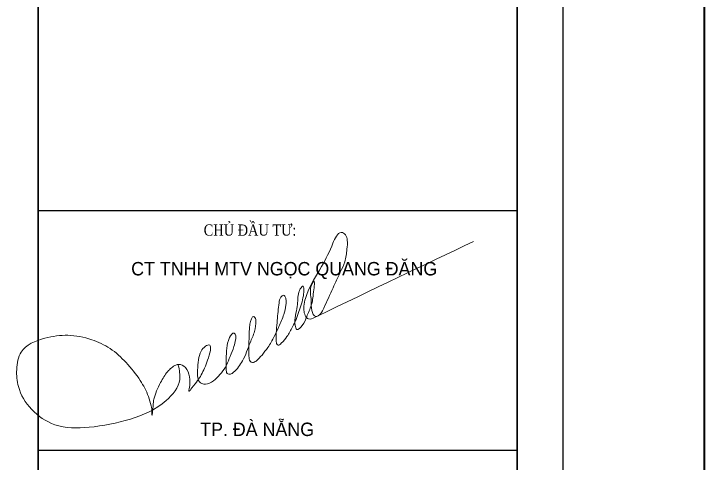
# Model space of a CAD drawing. Header units: millimetres. Extents: x 886808 to 1650903, y -1008069 to 230892.
# Drawn here: x 1061342 to 1078332, y -355476 to -344408 of the extents above; entities that cross this region are included whole.
import ezdxf

# ---------------------------------------------------------------- set-up
doc = ezdxf.new("R2010")
doc.units = ezdxf.units.MM
for name, color, linetype, lineweight in [('01- NET TUONG- 242', 242, 'Continuous', 40), ('A-Wall', 113, 'Continuous', 30), ('G-ANNO-TTLB', 6, 'Continuous', 18), ('Text', 250, 'Continuous', 25)]:
    doc.layers.add(name, color=color, linetype=linetype, lineweight=lineweight)
doc.layers.add('CUA', color=75, linetype='Continuous')
doc.layers.add('TUONG', color=1, linetype='Continuous')
doc.styles.add('TEXT', font='arial.ttf')
doc.styles.add('VNTIMEH', font='vntimeh.shx', dxfattribs={"width": 0.85, "bigfont": 'vns.shx'})

# ---------------------------------------------------------------- blocks, each defined once
blk = doc.blocks.new('A$C083B0C5E')
at = {"layer": 'G-ANNO-TTLB', "lineweight": 9, "transparency": 33554636}
blk.add_spline([(9947, 3851), (10040, 2981), (9201, 1680), (6997, 542), (4454, 38), (2348, 195), (920, 1144), (111, 2546), (4, 3595), (276, 4668), (1740, 5513), (3158, 5699), (4619, 5427), (5750, 4882), (6733, 4024), (7608, 2910), (8113, 1933), (8278, 1363), (8327, 967), (8327, 786), (8395, 1356), (8447, 1770), (8862, 2791), (9286, 3459), (9802, 3864), (9968, 3905), (10385, 3725), (10628, 3148), (10617, 2402), (10600, 2269), (10787, 2456), (11362, 3262), (11754, 4159), (11920, 4770), (11920, 4982), (11880, 5087), (11619, 5021), (11358, 4719), (11134, 3547), (11309, 2771), (11744, 2708), (12212, 2978), (12600, 3393), (12913, 3864), (13138, 4398), (13372, 5011), (13466, 5417), (13480, 5668), (13382, 5837), (13104, 5559), (12936, 4916), (12895, 4232), (12895, 3614), (12960, 3349), (13150, 3311), (13342, 3422), (13899, 4125), (14369, 5244), (14634, 5935), (14719, 6593), (14691, 6734), (14604, 6847), (14352, 6378), (14319, 6100), (14293, 5306), (14293, 4407), (14374, 4106), (14512, 4027), (14728, 4116), (15097, 4485), (15455, 4950), (15846, 5627), (16132, 6233), (16437, 6988), (16571, 7556), (16571, 7936), (16502, 8113), (16416, 8162), (16259, 8056), (16145, 7696), (16036, 6620), (15967, 5400), (15999, 5201), (16085, 5094), (16285, 5210), (16630, 5619), (16978, 6221), (17372, 7155), (17641, 8127), (17661, 8599), (17629, 8724), (17453, 8557), (17361, 8355), (17263, 7479), (17135, 6309), (17235, 6064), (17576, 6302), (17851, 6848), (18129, 7548), (18271, 8378), (18271, 9021), (18155, 8819), (18124, 7846), (18164, 7217), (18404, 6853), (18694, 7021), (18901, 7378), (19468, 8618), (19913, 9586), (20185, 10220), (20321, 11004), (20345, 11549), (20230, 11886), (19973, 12035), (19679, 11811), (19458, 11364), (18759, 9930), (17849, 8210), (17677, 7249), (17761, 6909), (17966, 6704), (18333, 6793), (28106, 11468)], degree=3, dxfattribs=at)

msp = doc.modelspace()

# ---------------------------------------------------------------- linework, layer by layer
at = {"layer": '01- NET TUONG- 242', "transparency": 33554636}
msp.add_lwpolyline([(909555, -328304.5), (1078331.5, -328304.5), (1078331.5, -596476.5), (909555, -596476.5)], close=True, dxfattribs=at)
at = {"layer": 'A-Wall', "linetype": 'Continuous', "transparency": 33554636}
for p, q in [((1061942.1, -332639.1), (1061942.1, -377725)), ((1073729.1, -332639.1), (1073729.1, -377725))]:
    msp.add_line(p, q, dxfattribs=at)
at = {"layer": 'CUA', "color": 4, "transparency": 33554636}
for p, q in [((1061942, -349255.7), (1073729.1, -349255.7)), ((1061942, -355157.2), (1073729.1, -355157.2))]:
    msp.add_line(p, q, dxfattribs=at)
at = {"layer": 'Defpoints', "transparency": 33554636}
msp.add_lwpolyline([(1007896.1, -378860), (1074864.1, -378860), (1074864.1, -331504.1), (1007896.1, -331504.1)], close=True, dxfattribs=at)
at = {"layer": 'TUONG', "transparency": 33554636}
msp.add_line((1073729.1, -332639.1), (1073729.1, -377725), dxfattribs=at)

# ---------------------------------------------------------------- block references
at = {"layer": 'Text', "transparency": 33554636, "xscale": 0.4, "yscale": 0.4, "zscale": 0.4}
msp.add_blockref('A$C083B0C5E', (1061411.2, -354605.6), dxfattribs=at)

# ---------------------------------------------------------------- texts
at = {"layer": 'Text', "linetype": 'ByBlock', "lineweight": -2, "transparency": 33554636, "style": 'VNTIMEH', "width": 0.85}
msp.add_text('CHñ §ÇU T¦:', height=275.564, dxfattribs=at).set_placement((1066015.5, -349871.6))
at = {"layer": 'Text', "transparency": 33554636, "char_height": 330.565, "width": 18422.579, "attachment_point": 1, "style": 'TEXT'}
for s, insert in [('{\\W0.95;CT TNHH MTV NG\\fArial|b0|i0|c0|p34;ỌC QUANG ĐĂNG}', (1064230.4, -350520.7)), ('\\pi-367.35275,l828.34736,t828.34736;{\\W0.95;TP. ĐÀ NẴNG}', (1065467.6, -354476.6))]:
    msp.add_mtext(s, dxfattribs=dict(at, insert=insert))

doc.saveas('drawing.dxf')
